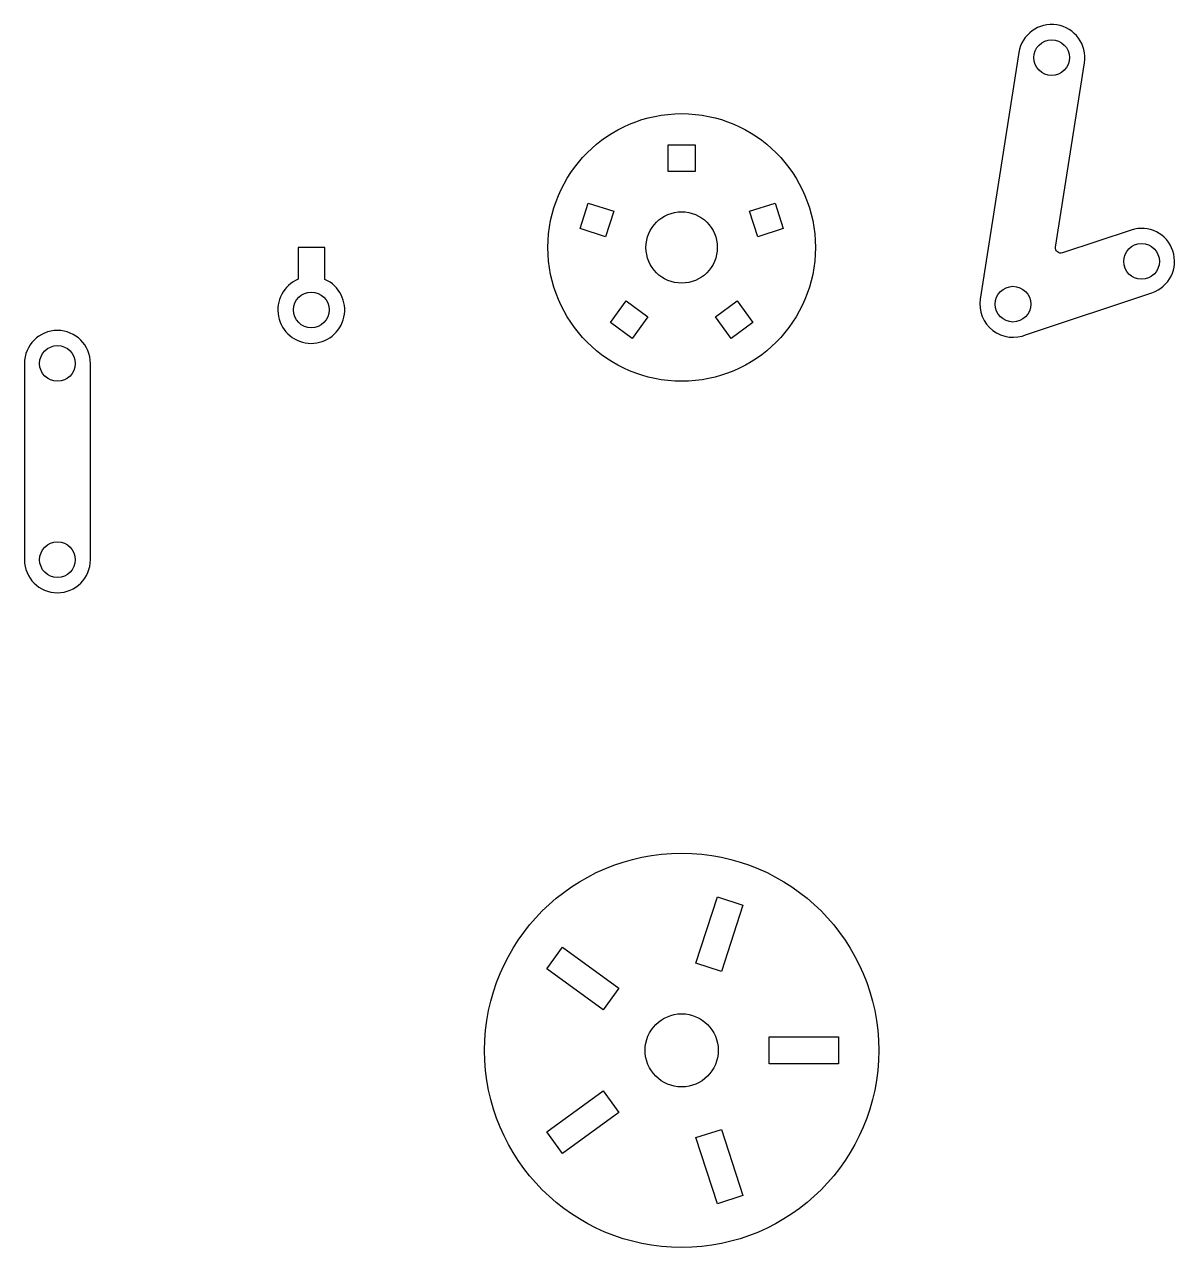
# Model space of a CAD drawing. Header units: millimetres. Extents: x -36.9 to 27.6, y -56 to 12.5.
import ezdxf

# ---------------------------------------------------------------- set-up
doc = ezdxf.new("R2010")
doc.units = ezdxf.units.MM
doc.layers.get('0').update_dxf_attribs({"linetype": 'CONTINUOUS'})

msp = doc.modelspace()

# ---------------------------------------------------------------- linework, layer by layer
for points in [[(20.962, 0.026), (22.583, 10.351, 1), (18.91, 10.928), (16.741, -2.889, 0.594246), (19.332, -4.876), (26.37, -2.537, 1), (25.203, 0.974), (21.353, -0.305, -0.561795)], [(-21.5, -1.774, 4.791041), (-20, -1.789), (-20, 0), (-21.5, 0)], [(-36.85, -17.5, 1), (-33.15, -17.5), (-33.15, -6.5, 1), (-36.85, -6.5)]]:
    msp.add_lwpolyline(points, format="xyb", close=True)
for points in [[(0.75, 4.25), (-0.75, 4.25), (-0.75, 5.75), (0.75, 5.75)], [(-4.274, 0.6), (-5.7, 1.064), (-5.237, 2.49), (-3.81, 2.027)], [(3.81, 2.027), (5.237, 2.49), (5.7, 1.064), (4.274, 0.6)], [(-1.891, -3.879), (-2.773, -5.093), (-3.987, -4.211), (-3.105, -2.997)], [(3.105, -2.997), (3.987, -4.211), (2.773, -5.093), (1.891, -3.879)], [(2.006, -36.399), (3.433, -36.862), (2.227, -40.572), (0.801, -40.108)], [(-7.56, -40.434), (-6.679, -39.221), (-3.523, -41.513), (-4.405, -42.727)], [(8.8, -44.25), (8.8, -45.75), (4.9, -45.75), (4.9, -44.25)], [(-3.523, -48.487), (-6.679, -50.779), (-7.56, -49.566), (-4.405, -47.273)], [(2.006, -53.601), (0.801, -49.892), (2.227, -49.428), (3.433, -53.138)]]:
    msp.add_lwpolyline(points, close=True)
for centre, radius in [((20.746, 10.64), 1), ((0, 0), 7.5), ((0, 0), 2), ((25.786, -0.781), 1), ((-20.767, -3.5), 1), ((18.577, -3.178), 1), ((-35, -6.5), 1), ((-35, -17.5), 1), ((0, -45), 11.05), ((0, -45), 2.05)]:
    msp.add_circle(centre, radius)

doc.saveas('drawing.dxf')
